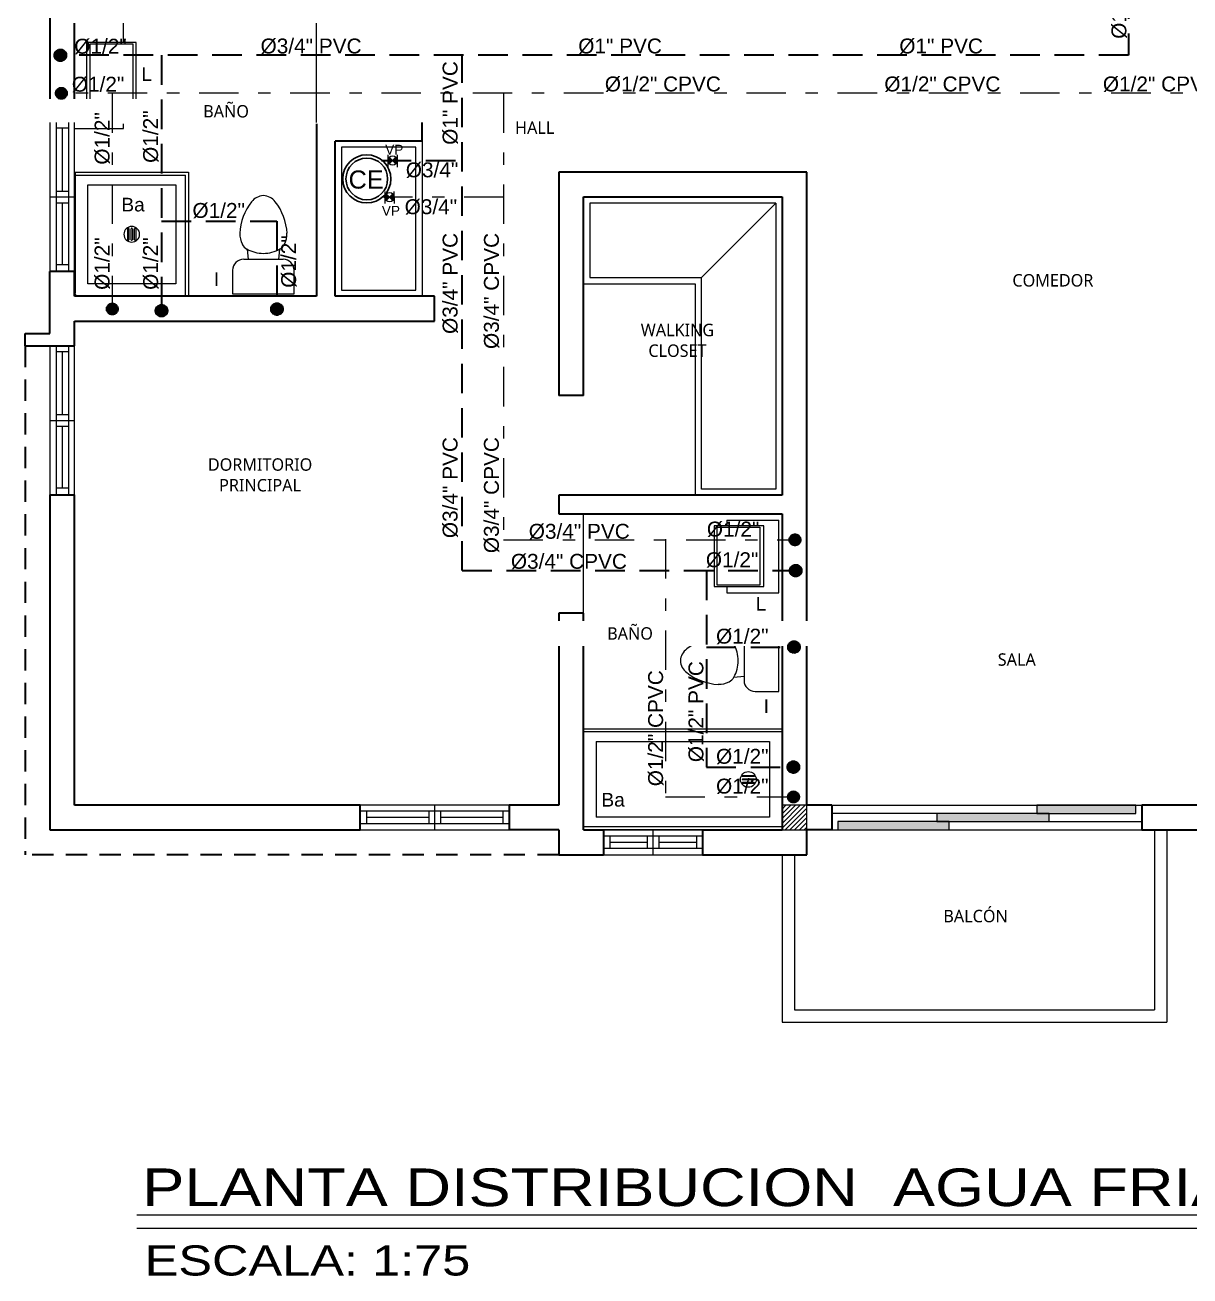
# Model space of a CAD drawing. Header units: feet. Extents: x 1019 to 2236, y -546 to 122.
# Drawn here: x 1085.85 to 1095.23, y -173.28 to -163.2 of the extents above; entities that cross this region are included whole.
import ezdxf

# ---------------------------------------------------------------- set-up
doc = ezdxf.new("R2010")
doc.units = ezdxf.units.FT
doc.header["$LTSCALE"] = 0.05
doc.header["$MEASUREMENT"] = 0
for name, pattern in [('CONTINUA', [0]), ('DASHDOT', [25.4, 12.7, -6.35, 0, -6.35]), ('HIDDEN', [9.525, 6.35, -3.175])]:
    doc.linetypes.add(name, pattern=pattern)
for name, color, linetype, lineweight in [('A-WALL', 7, 'Continuous', 25), ('AGUA POTABLE', 5, 'HIDDEN', 35), ('AGUAFRIA', 5, 'HIDDEN', 30), ('closet', 8, 'Continuous', 5), ('I-FURN', 8, 'Continuous', 0), ('P-SANR-FIXT', 8, 'Continuous', 9)]:
    doc.layers.add(name, color=color, linetype=linetype, lineweight=lineweight)
for name, color, linetype in [('AGUA_CALIENTE', 1, 'DASHDOT'), ('columna', 9, 'Continuous'), ('MB3', 8, 'Continuous'), ('PERT-VENT', 8, 'Continuous'), ('PISO', 8, 'Continuous'), ('textos', 7, 'Continuous'), ('TEXXT', 2, 'Continuous'), ('TXT', 2, 'Continuous')]:
    doc.layers.add(name, color=color, linetype=linetype)
doc.styles.add('ads', font='trebuc.ttf', dxfattribs={"height": 0.14})
doc.styles.add('DAMIAN', font='arial.ttf', dxfattribs={"height": 0.12})

# ---------------------------------------------------------------- blocks, each defined once
blk = doc.blocks.new('bath_sink_6127 - bath_sink_6127-542651-Nivel 1')
at = {"layer": 'I-FURN'}
for p, q in [((0.293, 0.244), (0.293, 0.4)), ((0.395, 0.244), (-0.005, 0.244)), ((-0.005, 0.244), (-0.005, -0.245)), ((0.025, -0.234), (0.025, 0.233)), ((0.025, 0.233), (0.369, 0.233)), ((0.369, 0.233), (0.369, -0.234)), ((0.395, -0.245), (0.395, 0.244)), ((-0.005, -0.245), (0.395, -0.245)), ((0.369, -0.234), (0.025, -0.234)), ((0.293, -0.448), (0.293, -0.245)), ((-0.1, -0.448), (0.293, -0.448))]:
    blk.add_line(p, q, dxfattribs=at)
blk = doc.blocks.new('Toilet_-_Tank_-_3D_4840 - 17_ High_ Seat Not Visible-536545-Nivel 1')
at = {"layer": 'P-SANR-FIXT'}
for p, q in [((0.248, 0.489), (-0.248, 0.489)), ((-0.248, 0.489), (-0.248, 0.298)), ((0.248, 0.298), (0.248, 0.489)), ((-0.159, 0.21), (-0.123, 0.21)), ((-0.123, 0.21), (-0.132, 0.127)), ((-0.123, 0.21), (0.123, 0.21)), ((0.132, 0.127), (0.123, 0.21)), ((0.123, 0.21), (0.159, 0.21))]:
    blk.add_line(p, q, dxfattribs=at)
for centre, radius, start, end in [((-0.159, 0.298), 0.0889, 180, 270), ((0.159, 0.298), 0.0889, 270, 360), ((-0.083, 0.041), 0.0995, 119.8981, 151.0596), ((0, -0.104), 0.266, 90.1019, 119.8981), ((0, -0.104), 0.266, 60.1019, 89.8981), ((0.083, 0.041), 0.0995, 28.9404, 60.1019), ((-0.023, 0.008), 0.167, 151.0596, 182.709), ((0.023, 0.008), 0.167, 357.291, 28.9404), ((0.25, 0.021), 0.441, 182.709, 218.5058), ((-0.25, 0.021), 0.441, 321.4942, 357.291), ((0.011, -0.169), 0.136, 218.5058, 265.219), ((-0.011, -0.169), 0.136, 274.781, 321.4942)]:
    blk.add_arc(centre, radius, start, end, dxfattribs=at)
blk = doc.blocks.new('Shower_Stall_9385 - 1-684532-Nivel 1')
at = {"layer": 'P-SANR-FIXT'}
for p, q in [((-0.576, 0.533), (0.424, 0.533)), ((-0.576, -0.381), (-0.576, 0.533)), ((0.424, 0.508), (-0.551, 0.508)), ((-0.551, -0.381), (-0.551, 0.508)), ((-0.475, -0.279), (-0.475, 0.432)), ((-0.475, 0.432), (0.322, 0.432)), ((0.322, 0.432), (0.322, -0.279)), ((-0.121, 0.108), (-0.032, 0.108)), ((-0.032, 0.099), (-0.121, 0.099)), ((-0.121, 0.081), (-0.032, 0.081)), ((-0.032, 0.072), (-0.121, 0.072)), ((-0.121, 0.053), (-0.032, 0.053)), ((-0.032, 0.044), (-0.121, 0.044)), ((0.322, -0.279), (-0.475, -0.279)), ((-0.576, -0.381), (-0.551, -0.381)), ((-0.551, -0.381), (0.398, -0.381))]:
    blk.add_line(p, q, dxfattribs=at)
for centre, radius, start, end in [((-0.076, 0.076), 0.0635, 360, 180), ((-0.076, 0.076), 0.0635, 0, 180), ((-0.121, 0.103), 0.00444, 90, 270), ((-0.032, 0.103), 0.00444, 270, 90), ((-0.076, 0.076), 0.0635, 180, 360), ((-0.076, 0.076), 0.0635, 180, 360), ((-0.121, 0.076), 0.00444, 90, 270), ((-0.121, 0.049), 0.00444, 90, 270), ((-0.032, 0.076), 0.00444, 270, 90), ((-0.032, 0.049), 0.00444, 270, 90), ((0.398, -0.356), 0.0254, 270, 360)]:
    blk.add_arc(centre, radius, start, end, dxfattribs=at)
blk = doc.blocks.new('bath_sink_6127 - bath_sink_6127-V2-Nivel 1')
at = {"layer": 'I-FURN'}
for p, q in [((0.293, 0.297), (-0.127, 0.297)), ((-0.127, 0.297), (-0.127, -0.29)), ((0.395, 0.244), (-0.005, 0.244)), ((-0.005, 0.244), (-0.005, -0.245)), ((0.025, -0.234), (0.025, 0.233)), ((0.025, 0.233), (0.369, 0.233)), ((0.293, 0.244), (0.293, 0.297)), ((0.369, 0.233), (0.369, -0.234)), ((0.395, -0.245), (0.395, 0.244)), ((0.293, -0.29), (-0.127, -0.29)), ((-0.005, -0.245), (0.395, -0.245)), ((0.369, -0.234), (0.025, -0.234)), ((0.293, -0.29), (0.293, -0.245))]:
    blk.add_line(p, q, dxfattribs=at)
blk = doc.blocks.new('A$C45091238')
for points in [[(0.846, 0.067), (1.753, 0.067), (1.753, 0.133), (0.846, 0.133)], [(1.653, 0.133), (2.45, 0.133), (2.45, 0.2), (1.653, 0.2)], [(0.05, 0), (0.946, 0), (0.946, 0.067), (0.05, 0.067)]]:
    blk.add_hatch(color=256).paths.add_polyline_path(points)
at = {"layer": 'PERT-VENT', "extrusion": (-6.28888e-16, -1.94037e-15, -1)}
for points in [[(-0.846, 0.067), (-1.753, 0.067), (-1.753, 0.133), (-0.846, 0.133)], [(-1.653, 0.133), (-2.45, 0.133), (-2.45, 0.2), (-1.653, 0.2)], [(-0.05, 0), (-0.946, 0), (-0.946, 0.067), (-0.05, 0.067)]]:
    blk.add_lwpolyline(points, close=True, dxfattribs=at)
at = {"layer": 'PISO'}
for p, q in [((0, 0.2), (2.5, 0.2)), ((0, 0), (2.5, 0))]:
    blk.add_line(p, q, dxfattribs=at)
at = {"layer": 'PISO', "extrusion": (-6.28888e-16, -1.94037e-15, -1)}
for p, q in [((0.896, 0.133), (0, 0.133)), ((1.753, 0.067), (2.5, 0.067))]:
    blk.add_line(p, q, dxfattribs=at)
blk = doc.blocks.new('A$C24CF40E6')
at = {"layer": 'P-SANR-FIXT', "extrusion": (-2.36783e-12, 8.94772e-16, -1)}
for p, q in [((0, 0.814), (1.6, 0.814)), ((1.6, 0.814), (1.6, 0.789)), ((1.6, 0.789), (0, 0.789)), ((0.102, 0.713), (1.498, 0.713)), ((1.498, 0.713), (1.498, 0.102)), ((1.6, 0.025), (1.6, 0.789)), ((1.283, 0.439), (1.373, 0.439)), ((1.373, 0.43), (1.283, 0.43)), ((1.283, 0.412), (1.373, 0.412)), ((1.373, 0.403), (1.283, 0.403)), ((1.283, 0.384), (1.373, 0.384)), ((1.373, 0.375), (1.283, 0.375)), ((1.498, 0.102), (0.102, 0.102))]:
    blk.add_line(p, q, dxfattribs=at)
at = {"layer": 'P-SANR-FIXT', "extrusion": (2.36783e-12, 8.94772e-16, -1)}
for p, q in [((0, 0.814), (0, 0.789)), ((0, 0.025), (0, 0.789)), ((0.102, 0.713), (0.102, 0.102))]:
    blk.add_line(p, q, dxfattribs=at)
at = {"layer": 'P-SANR-FIXT', "extrusion": (-2.36783e-12, -8.94772e-16, -1)}
for p, q in [((1.6, 0.025), (0, 0.025)), ((0, 0), (1.6, 0)), ((1.6, 0), (1.6, 0.025))]:
    blk.add_line(p, q, dxfattribs=at)
at = {"layer": 'P-SANR-FIXT', "extrusion": (2.36783e-12, -8.94772e-16, -1)}
blk.add_line((0, 0), (0, 0.025), dxfattribs=at)
at = {"layer": 'P-SANR-FIXT', "extrusion": (-2.36783e-12, 8.94772e-16, -1)}
for centre, radius, start, end in [((-1.328, 0.407), 0.0635, 0, 180), ((-1.328, 0.407), 0.0635, 0, 180), ((-1.328, 0.407), 0.0635, 180, 0), ((-1.328, 0.407), 0.0635, 180, 0), ((-1.283, 0.434), 0.00444, 270, 90), ((-1.283, 0.407), 0.00444, 270, 90), ((-1.373, 0.434), 0.00444, 90, 270), ((-1.373, 0.407), 0.00444, 90, 270), ((-1.283, 0.38), 0.00444, 270, 90), ((-1.373, 0.38), 0.00444, 90, 270)]:
    blk.add_arc(centre, radius, start, end, dxfattribs=at)
blk = doc.blocks.new('A$C18ED6237')
at = {"layer": 'PERT-VENT', "extrusion": (-2.36783e-12, 8.94772e-16, -1)}
for p, q in [((1.2, 0.2), (0, 0.2)), ((1.2, 0.15), (0, 0.15)), ((0.054, 0.05), (0.054, 0.15)), ((0.553, 0.15), (0.553, 0.05)), ((0.6, 0.2), (0.6, 0)), ((0.647, 0.15), (0.647, 0.05)), ((1.2, 0.05), (0, 0.05)), ((0.553, 0.1), (0.054, 0.1)), ((1.153, 0.1), (0.647, 0.1)), ((0, 0), (1.2, 0))]:
    blk.add_line(p, q, dxfattribs=at)
at = {"layer": 'PERT-VENT'}
blk.add_line((1.153, 0.05), (1.153, 0.15), dxfattribs=at)
blk = doc.blocks.new('A$C012446DC')
at = {"layer": 'PISO'}
h = blk.add_hatch(dxfattribs=at)
h.set_pattern_fill('ANSI31', color=256, scale=0.008571, angle=180)
h.set_pattern_definition([(225, (206536.064322, 1154820.960068), (0.0192434059784, -0.0192434059784), [])])
h.paths.add_polyline_path([(0, 0), (0.2, 0), (0.2, 0.2), (0, 0.2)])
at = {"layer": 'columna'}
blk.add_lwpolyline([(0.2, 0.2), (0, 0.2), (0, 0), (0.2, 0)], close=True, dxfattribs=at)
blk = doc.blocks.new('A$C791B5281')
blk.add_blockref('A$C012446DC', (0, 0, 1.239))

msp = doc.modelspace()

# ---------------------------------------------------------------- hatches: boundary and pattern name
at = {"layer": 'AGUA POTABLE', "ltscale": 3}
h = msp.add_hatch(color=256, dxfattribs=at)
h.dxf.hatch_style = 1
edge = h.paths.add_edge_path()
edge.add_arc((1086.131, -163.441), 0.0477, 0, 360)
h = msp.add_hatch(color=256, dxfattribs=at)
h.dxf.hatch_style = 1
edge = h.paths.add_edge_path()
edge.add_arc((1086.946, -165.499), 0.0477, 0, 360)
h = msp.add_hatch(color=256, dxfattribs=at)
h.dxf.hatch_style = 1
edge = h.paths.add_edge_path()
edge.add_arc((1087.876, -165.486), 0.0477, 0, 360)
h = msp.add_hatch(color=256, dxfattribs=at)
h.dxf.hatch_style = 1
edge = h.paths.add_edge_path()
edge.add_arc((1092.056, -167.593), 0.0477, 0, 360)
h = msp.add_hatch(color=256, dxfattribs=at)
h.dxf.hatch_style = 1
edge = h.paths.add_edge_path()
edge.add_arc((1092.037, -169.176), 0.0477, 0, 360)
at = {"layer": 'AGUA_CALIENTE', "ltscale": 0.5}
h = msp.add_hatch(color=256, dxfattribs=at)
h.dxf.hatch_style = 1
edge = h.paths.add_edge_path()
edge.add_arc((1086.549, -165.485), 0.0477, 0, 360)
h = msp.add_hatch(color=256, dxfattribs=at)
h.dxf.hatch_style = 1
edge = h.paths.add_edge_path()
edge.add_arc((1092.05, -167.345), 0.0477, 0, 360)
h = msp.add_hatch(color=256, dxfattribs=at)
h.dxf.hatch_style = 1
edge = h.paths.add_edge_path()
edge.add_arc((1092.038, -169.416), 0.0477, 0, 360)
at = {"layer": 'TEXXT'}
h = msp.add_hatch(color=256, dxfattribs=at)
h.dxf.hatch_style = 1
h.paths.add_polyline_path([(1088.808, -164.289), (1088.781, -164.262, 0.198912), (1088.77, -164.289, 0.198912), (1088.781, -164.316)])
h = msp.add_hatch(color=256, dxfattribs=at)
h.dxf.hatch_style = 1
h.paths.add_polyline_path([(1088.834, -164.262), (1088.808, -164.289), (1088.834, -164.316, 0.198912), (1088.845, -164.289, 0.198912)])
h = msp.add_hatch(color=256, dxfattribs=at)
h.dxf.hatch_style = 1
h.paths.add_polyline_path([(1088.783, -164.584), (1088.756, -164.557, 0.198912), (1088.745, -164.584, 0.198912), (1088.756, -164.611)])
h = msp.add_hatch(color=256, dxfattribs=at)
h.dxf.hatch_style = 1
h.paths.add_polyline_path([(1088.809, -164.557), (1088.783, -164.584), (1088.809, -164.611, 0.198912), (1088.82, -164.584, 0.198912)])

# ---------------------------------------------------------------- linework, layer by layer
at = {"layer": 'A-WALL', "lineweight": 35, "extrusion": (-2.36783e-12, 8.94772e-16, -1)}
for p, q in [((1086.046, -162.382), (1086.046, -163.982)), ((1086.246, -163.982), (1086.246, -163.182)), ((1086.046, -163.982), (1086.246, -163.982)), ((1086.046, -163.982), (1086.246, -163.982)), ((1089.046, -163.982), (1088.196, -163.982)), ((1088.196, -163.982), (1088.196, -165.382)), ((1089.046, -164.132), (1088.346, -164.132)), ((1088.346, -165.382), (1088.346, -164.132)), ((1092.146, -164.382), (1090.146, -164.382)), ((1090.146, -164.382), (1090.146, -166.183)), ((1092.146, -169.482), (1092.146, -164.382)), ((1090.346, -164.582), (1091.946, -164.582)), ((1090.346, -166.183), (1090.346, -164.582)), ((1091.946, -164.582), (1091.946, -166.986)), ((1088.346, -165.382), (1088.346, -165.082)), ((1086.246, -165.182), (1086.046, -165.182)), ((1086.046, -165.682), (1086.046, -165.182)), ((1086.245, -165.382), (1086.245, -165.185)), ((1088.196, -165.382), (1086.245, -165.382)), ((1089.146, -165.382), (1088.346, -165.382)), ((1089.146, -165.582), (1089.146, -165.382)), ((1086.246, -165.582), (1089.146, -165.582)), ((1085.846, -165.782), (1085.846, -165.682)), ((1090.346, -166.183), (1090.146, -166.183)), ((1086.046, -166.982), (1086.046, -169.682)), ((1086.246, -169.482), (1086.246, -166.982)), ((1090.146, -166.986), (1090.146, -167.136)), ((1091.946, -166.986), (1090.146, -166.986)), ((1090.146, -167.136), (1091.946, -167.136)), ((1091.946, -167.136), (1091.946, -169.682)), ((1090.346, -167.936), (1090.146, -167.936)), ((1090.146, -167.936), (1090.146, -169.482)), ((1090.346, -169.682), (1090.346, -167.936)), ((1088.546, -169.482), (1086.246, -169.482)), ((1088.546, -169.682), (1088.546, -169.482)), ((1090.146, -169.482), (1089.746, -169.482)), ((1089.746, -169.482), (1089.746, -169.682)), ((1089.746, -169.482), (1089.746, -169.682)), ((1092.346, -169.482), (1092.146, -169.482)), ((1094.846, -169.482), (1094.846, -169.682)), ((1094.846, -169.482), (1094.846, -169.682)), ((1095.646, -169.482), (1094.846, -169.482)), ((1086.046, -169.682), (1088.546, -169.682)), ((1090.146, -169.682), (1089.746, -169.682)), ((1090.146, -169.682), (1090.146, -169.882)), ((1090.346, -169.682), (1090.506, -169.682)), ((1091.306, -169.682), (1091.946, -169.682)), ((1092.146, -169.882), (1092.146, -169.682)), ((1092.346, -169.682), (1092.146, -169.682)), ((1094.846, -169.682), (1095.446, -169.682)), ((1090.146, -169.882), (1090.506, -169.882)), ((1091.306, -169.882), (1092.146, -169.882))]:
    msp.add_line(p, q, dxfattribs=at)
at = {"layer": 'A-WALL', "lineweight": 35}
for p, q in [((1086.246, -165.782), (1086.246, -165.582)), ((1085.846, -165.682), (1086.046, -165.682)), ((1085.846, -165.782), (1086.246, -165.782)), ((1086.046, -165.782), (1086.246, -165.782)), ((1092.346, -169.482), (1092.346, -169.682)), ((1090.506, -169.682), (1090.506, -169.882)), ((1091.306, -169.682), (1091.306, -169.882))]:
    msp.add_line(p, q, dxfattribs=at)
at = {"layer": 'AGUA POTABLE', "ltscale": 0.75}
for p, q in [((1094.737, -160.051), (1094.737, -163.441)), ((1094.737, -163.441), (1086.131, -163.441)), ((1088.719, -164.289), (1089.369, -164.289)), ((1086.946, -164.778), (1087.876, -164.778)), ((1087.876, -164.778), (1087.876, -165.486)), ((1089.369, -167.593), (1092.056, -167.593)), ((1091.336, -169.176), (1092.037, -169.176))]:
    msp.add_line(p, q, dxfattribs=at)
at = {"layer": 'AGUA POTABLE', "ltscale": 3}
for centre in [(1086.131, -163.441), (1086.946, -165.499), (1087.876, -165.486), (1092.056, -167.593), (1092.037, -169.176)]:
    msp.add_circle(centre, 0.0477, dxfattribs=at)
at = {"layer": 'AGUA_CALIENTE', "ltscale": 0.5}
for p, q in [((1089.702, -164.584), (1088.726, -164.584)), ((1089.702, -167.345), (1092.05, -167.345)), ((1091.007, -169.416), (1092.038, -169.416))]:
    msp.add_line(p, q, dxfattribs=at)
for centre in [(1086.549, -165.485), (1092.05, -167.345), (1092.038, -169.416)]:
    msp.add_circle(centre, 0.0477, dxfattribs=at)
at = {"layer": 'AGUAFRIA', "color": 3, "linetype": 'CONTINUA'}
for radius in [0.194, 0.168]:
    msp.add_circle((1088.6, -164.437), radius, dxfattribs=at)
at = {"layer": 'closet', "extrusion": (-2.36783e-12, 8.94772e-16, -1)}
for p, q in [((1090.346, -165.282), (1091.246, -165.282)), ((1091.246, -165.282), (1091.246, -166.986))]:
    msp.add_line(p, q, dxfattribs=at)
at = {"layer": 'closet'}
msp.add_line((1090.346, -167.936), (1090.346, -167.136), dxfattribs=at)
at = {"layer": 'MB3', "linetype": 'HIDDEN', "lineweight": 35, "ltscale": 0.54}
for p in [(1085.846, -165.782), (1090.146, -169.882)]:
    msp.add_line(p, (1085.846, -169.882), dxfattribs=at)
at = {"layer": 'P-SANR-FIXT'}
for p, q in [((1094.946, -169.682), (1094.946, -171.132)), ((1095.046, -169.682), (1095.046, -171.232)), ((1091.946, -169.882), (1091.946, -171.232)), ((1092.046, -169.882), (1092.046, -171.132)), ((1092.046, -171.132), (1094.946, -171.132)), ((1091.946, -171.232), (1095.046, -171.232))]:
    msp.add_line(p, q, dxfattribs=at)
at = {"layer": 'PERT-VENT', "extrusion": (-2.36783e-12, 8.94772e-16, -1)}
for p, q in [((1091.306, -169.682), (1090.506, -169.682)), ((1090.906, -169.682), (1090.906, -169.882)), ((1091.306, -169.732), (1090.506, -169.732)), ((1090.56, -169.832), (1090.56, -169.732)), ((1090.86, -169.782), (1090.56, -169.782)), ((1090.86, -169.732), (1090.86, -169.832)), ((1090.953, -169.732), (1090.953, -169.832)), ((1091.26, -169.782), (1090.953, -169.782)), ((1091.306, -169.832), (1090.506, -169.832)), ((1090.506, -169.882), (1091.306, -169.882))]:
    msp.add_line(p, q, dxfattribs=at)
at = {"layer": 'PERT-VENT'}
msp.add_line((1091.26, -169.832), (1091.26, -169.732), dxfattribs=at)
at = {"layer": 'PISO'}
for points in [[(1088.396, -165.332), (1088.996, -165.332), (1088.996, -164.182), (1088.396, -164.182)], [(1090.396, -165.232), (1091.296, -165.232), (1091.896, -164.632), (1090.396, -164.632)], [(1091.296, -165.232), (1091.896, -164.632), (1091.896, -166.936), (1091.296, -166.936)]]:
    msp.add_lwpolyline(points, close=True, dxfattribs=at)
at = {"layer": 'TEXXT'}
for p, q in [((1088.769, -164.244), (1088.77, -164.341)), ((1088.781, -164.262), (1088.834, -164.316)), ((1088.781, -164.316), (1088.834, -164.262)), ((1088.844, -164.244), (1088.845, -164.341)), ((1088.744, -164.539), (1088.745, -164.636)), ((1088.756, -164.557), (1088.809, -164.611)), ((1088.756, -164.611), (1088.809, -164.557)), ((1088.819, -164.539), (1088.82, -164.636))]:
    msp.add_line(p, q, dxfattribs=at)
at = {"layer": 'TEXXT', "color": 4}
msp.add_line((1086.746, -172.782), (1105.473, -172.782), dxfattribs=at)
at = {"layer": 'TEXXT', "color": 3}
msp.add_line((1086.746, -172.891), (1105.597, -172.891), dxfattribs=at)
at = {"layer": 'TEXXT'}
for centre in [(1088.808, -164.289), (1088.783, -164.584)]:
    msp.add_circle(centre, 0.0379, dxfattribs=at)

# ---------------------------------------------------------------- block references
for name, p in [('A$C24CF40E6', (1090.346, -169.682)), ('A$C18ED6237', (1088.546, -169.682))]:
    msp.add_blockref(name, p)
at = {"layer": 'I-FURN', "extrusion": (-2.36783e-12, 8.94772e-16, -1), "xscale": -1}
msp.add_blockref('bath_sink_6127 - bath_sink_6127-542651-Nivel 1', (-1086.346, -163.582, 0), dxfattribs=at)
at = {"layer": 'I-FURN', "extrusion": (-2.36783e-12, 8.94772e-16, -1), "xscale": -1, "rotation": 180}
msp.add_blockref('bath_sink_6127 - bath_sink_6127-V2-Nivel 1', (-1091.793, -167.476, 0), dxfattribs=at)
at = {"layer": 'P-SANR-FIXT', "extrusion": (-2.36783e-12, 8.94772e-16, -1), "xscale": -1}
for name, p, rotation in [('Shower_Stall_9385 - 1-684532-Nivel 1', (-1086.63, -164.959, 0), 90), ('Toilet_-_Tank_-_3D_4840 - 17_ High_ Seat Not Visible-536545-Nivel 1', (-1087.767, -164.875, 0), 180), ('Toilet_-_Tank_-_3D_4840 - 17_ High_ Seat Not Visible-536545-Nivel 1', (-1091.431, -168.319, 0), 90)]:
    msp.add_blockref(name, p, dxfattribs=dict(at, rotation=rotation))
at = {"layer": 'PISO'}
msp.add_blockref('A$C45091238', (1092.346, -169.682), dxfattribs=at)

# ---------------------------------------------------------------- texts
at = {"layer": 'textos', "color": 7, "style": 'DAMIAN', "width": 1.2}
for s, height, p in [('PLANTA DISTRIBUCION  AGUA FRIA Y CALIENTE DE 2DO NIVEL, BLOQUE B', 0.30347, (1086.791, -172.713)), (' ESCALA: 1:75', 0.24277, (1086.697, -173.272))]:
    msp.add_text(s, height=height, dxfattribs=at).set_placement(p)
at = {"layer": 'TEXXT', "char_height": 0.12, "width": 2.904, "rotation": 90, "style": 'DAMIAN'}
for s, insert, attachment_point in [('\\A1;{\\fArial|b0|i0|c238|p34;%%C}1{\\fArial|b0|i0|c238|p34;"} PVC', (1094.6, -162.634), 3), ('\\A1;{\\fArial|b0|i0|c238|p34;%%C}3/4{\\fArial|b0|i0|c238|p34;"} PVC', (1089.211, -164.872), 3), ('\\A1;{\\fArial|b0|i0|c238|p34;%%C}3/4{\\fArial|b0|i0|c238|p34;"} CPVC', (1089.544, -164.872), 3), ('\\A1;{\\fArial|b0|i0|c238|p34;%%C}1/2{\\fArial|b0|i0|c238|p34;"}  ', (1086.407, -165.331), 1), ('\\A1;{\\fArial|b0|i0|c238|p34;%%C}1/2{\\fArial|b0|i0|c238|p34;"}  ', (1086.798, -165.331), 1), ('\\A1;{\\fArial|b0|i0|c238|p34;%%C}1/2{\\fArial|b0|i0|c238|p34;"}  ', (1087.91, -165.314), 1), ('\\A1;{\\fArial|b0|i0|c238|p34;%%C}3/4{\\fArial|b0|i0|c238|p34;"} CPVC', (1089.544, -166.517), 3), ('\\A1;{\\fArial|b0|i0|c238|p34;%%C}1/2{\\fArial|b0|i0|c238|p34;"} CPVC', (1090.867, -168.395), 3), ('\\A1;{\\fArial|b0|i0|c238|p34;%%C}1/2{\\fArial|b0|i0|c238|p34;"} PVC', (1091.192, -168.322), 3)]:
    msp.add_mtext(s, dxfattribs=dict(at, insert=insert, attachment_point=attachment_point))
at = {"layer": 'TEXXT', "style": 'DAMIAN'}
for s, insert, char_height, width, attachment_point in [('\\A1;{\\fArial|b0|i0|c238|p34;%%C}1/2{\\fArial|b0|i0|c238|p34;"}  ', (1086.243, -163.308), 0.12, 2.904, 1), ('\\A1;{\\fArial|b0|i0|c238|p34;%%C}3/4{\\fArial|b0|i0|c238|p34;"} PVC', (1088.558, -163.306), 0.12, 2.904, 3), ('\\A1;{\\fArial|b0|i0|c238|p34;%%C}1{\\fArial|b0|i0|c238|p34;"} PVC', (1090.978, -163.306), 0.12, 2.904, 3), ('\\A1;{\\fArial|b0|i0|c238|p34;%%C}1{\\fArial|b0|i0|c238|p34;"} PVC', (1093.565, -163.306), 0.12, 2.904, 3), (' L', (1086.741, -163.537), 0.11, 2.904, 1), ('\\A1;{\\fArial|b0|i0|c238|p34;%%C}1/2{\\fArial|b0|i0|c238|p34;"}  ', (1086.223, -163.614), 0.12, 2.904, 1), ('\\A1;{\\fArial|b0|i0|c238|p34;%%C}1/2{\\fArial|b0|i0|c238|p34;"} CPVC', (1091.453, -163.612), 0.12, 2.904, 3), ('\\A1;{\\fArial|b0|i0|c238|p34;%%C}1/2{\\fArial|b0|i0|c238|p34;"} CPVC', (1093.705, -163.612), 0.12, 2.904, 3), ('\\A1;{\\fArial|b0|i0|c238|p34;%%C}1/2{\\fArial|b0|i0|c238|p34;"} CPVC', (1095.466, -163.612), 0.12, 2.904, 3), ('CE', (1088.453, -164.369), 0.146, 2.26512, 1), ('\\A1;{\\fArial|b0|i0|c238|p34;%%C}3/4{\\fArial|b0|i0|c238|p34;"}  ', (1089.337, -164.304), 0.12, 2.904, 3), (' Ba', (1086.58, -164.589), 0.11, 2.904, 1), ('\\A1;{\\fArial|b0|i0|c238|p34;%%C}1/2{\\fArial|b0|i0|c238|p34;"}  ', (1087.195, -164.631), 0.12, 2.904, 1), ('VP', (1088.721, -164.654), 0.0786, 1.21968, 1), ('\\A1;{\\fArial|b0|i0|c238|p34;%%C}3/4{\\fArial|b0|i0|c238|p34;"}  ', (1089.328, -164.601), 0.12, 2.904, 3), (' I', (1087.325, -165.19), 0.11, 2.904, 1), ('\\A1;{\\fArial|b0|i0|c238|p34;%%C}1/2{\\fArial|b0|i0|c238|p34;"}  ', (1091.34, -167.198), 0.12, 2.904, 1), ('\\A1;{\\fArial|b0|i0|c238|p34;%%C}3/4{\\fArial|b0|i0|c238|p34;"} PVC', (1090.719, -167.216), 0.12, 2.904, 3), ('\\A1;{\\fArial|b0|i0|c238|p34;%%C}3/4{\\fArial|b0|i0|c238|p34;"} CPVC', (1090.696, -167.458), 0.12, 2.904, 3), ('\\A1;{\\fArial|b0|i0|c238|p34;%%C}1/2{\\fArial|b0|i0|c238|p34;"}  ', (1091.332, -167.445), 0.12, 2.904, 1), (' L', (1091.691, -167.805), 0.11, 2.904, 1), (' I', (1091.755, -168.631), 0.11, 2.904, 1), ('\\A1;{\\fArial|b0|i0|c238|p34;%%C}1/2{\\fArial|b0|i0|c238|p34;"}  ', (1091.414, -169.029), 0.12, 2.904, 1), ('\\A1;{\\fArial|b0|i0|c238|p34;%%C}1/2{\\fArial|b0|i0|c238|p34;"}  ', (1091.414, -169.269), 0.12, 2.904, 1), (' Ba', (1090.448, -169.384), 0.11, 2.904, 1)]:
    msp.add_mtext(s, dxfattribs=dict(at, insert=insert, char_height=char_height, width=width, attachment_point=attachment_point))
at = {"layer": 'TXT', "insert": (1094.128, -165.204), "char_height": 0.1, "width": 2.838, "attachment_point": 2, "style": 'ads', "bg_fill": 2}
msp.add_mtext('COMEDOR', dxfattribs=at)
at = {"layer": 'TXT', "char_height": 0.1, "width": 2.838, "attachment_point": 2, "style": 'ads'}
for s, insert in [('WALKING\\PCLOSET', (1091.103, -165.604)), ('SALA', (1093.837, -168.259)), ('BALCÓN', (1093.505, -170.326))]:
    msp.add_mtext(s, dxfattribs=dict(at, insert=insert))

# ---------------------------------------------------------------- next in the draw order: texts
at = {"layer": 'TXT', "char_height": 0.1, "width": 2.838, "attachment_point": 2, "style": 'ads', "bg_fill": 2}
for s, insert in [('BAÑO', (1087.466, -163.842)), ('DORMITORIO \\PPRINCIPAL', (1087.74, -166.688)), ('BAÑO', (1090.721, -168.049))]:
    msp.add_mtext(s, dxfattribs=dict(at, insert=insert))

# ---------------------------------------------------------------- next in the draw order: hatches: boundary and pattern name
at = {"layer": 'AGUA POTABLE', "ltscale": 3}
h = msp.add_hatch(color=256, dxfattribs=at)
h.dxf.hatch_style = 1
edge = h.paths.add_edge_path()
edge.add_arc((1092.042, -168.209), 0.0477, 0, 360)
at = {"layer": 'AGUA_CALIENTE', "ltscale": 0.5}
h = msp.add_hatch(color=256, dxfattribs=at)
h.dxf.hatch_style = 1
edge = h.paths.add_edge_path()
edge.add_arc((1086.139, -163.747), 0.0477, 0, 360)

# ---------------------------------------------------------------- next in the draw order: linework, layer by layer
at = {"layer": 'A-WALL', "lineweight": 35}
msp.add_line((1086.046, -166.982), (1086.246, -166.982), dxfattribs=at)
at = {"layer": 'AGUA POTABLE', "ltscale": 0.75}
for p, q in [((1086.946, -163.441), (1086.946, -165.533)), ((1091.336, -167.593), (1091.336, -169.176)), ((1091.336, -168.209), (1092.042, -168.209))]:
    msp.add_line(p, q, dxfattribs=at)
at = {"layer": 'AGUA POTABLE', "ltscale": 3}
msp.add_circle((1092.042, -168.209), 0.0477, dxfattribs=at)
at = {"layer": 'AGUA_CALIENTE', "ltscale": 0.5}
for p, q in [((1095.651, -163.747), (1086.139, -163.747)), ((1086.549, -163.747), (1086.549, -165.485)), ((1091.007, -167.34), (1091.007, -169.416))]:
    msp.add_line(p, q, dxfattribs=at)
msp.add_circle((1086.139, -163.747), 0.0477, dxfattribs=at)
at = {"layer": 'closet'}
msp.add_line((1088.196, -163.982), (1088.196, -163.182), dxfattribs=at)

# ---------------------------------------------------------------- next in the draw order: block references
msp.add_blockref('A$C791B5281', (1091.946, -169.682, -1.239))
at = {"rotation": 90}
for p in [(1086.246, -165.182), (1086.246, -166.982)]:
    msp.add_blockref('A$C18ED6237', p, dxfattribs=at)

# ---------------------------------------------------------------- next in the draw order: texts
at = {"layer": 'TEXXT', "char_height": 0.12, "width": 2.904, "rotation": 90, "style": 'DAMIAN'}
for s, insert, attachment_point in [('\\A1;{\\fArial|b0|i0|c238|p34;%%C}1/2{\\fArial|b0|i0|c238|p34;"}  ', (1086.407, -164.322), 1), ('\\A1;{\\fArial|b0|i0|c238|p34;%%C}1/2{\\fArial|b0|i0|c238|p34;"}  ', (1086.798, -164.308), 1), ('\\A1;{\\fArial|b0|i0|c238|p34;%%C}3/4{\\fArial|b0|i0|c238|p34;"} PVC', (1089.211, -166.517), 3)]:
    msp.add_mtext(s, dxfattribs=dict(at, insert=insert, attachment_point=attachment_point))
at = {"layer": 'TEXXT', "insert": (1091.414, -168.061), "char_height": 0.12, "width": 2.904, "attachment_point": 1, "style": 'DAMIAN'}
msp.add_mtext('\\A1;{\\fArial|b0|i0|c238|p34;%%C}1/2{\\fArial|b0|i0|c238|p34;"}  ', dxfattribs=at)
at = {"layer": 'TXT', "insert": (1089.953, -163.974), "char_height": 0.1, "width": 2.838, "attachment_point": 2, "style": 'ads', "bg_fill": 2}
msp.add_mtext('HALL', dxfattribs=at)

# ---------------------------------------------------------------- next in the draw order: linework, layer by layer
at = {"layer": 'A-WALL', "lineweight": 35}
msp.add_line((1089.046, -164.132), (1089.046, -163.982), dxfattribs=at)
at = {"layer": 'AGUA POTABLE', "ltscale": 0.75}
msp.add_line((1089.369, -167.593), (1089.369, -163.441), dxfattribs=at)
at = {"layer": 'AGUA_CALIENTE', "ltscale": 0.5}
msp.add_line((1089.702, -163.747), (1089.702, -167.345), dxfattribs=at)
at = {"layer": 'closet'}
msp.add_line((1089.046, -164.132), (1089.046, -165.382), dxfattribs=at)

# ---------------------------------------------------------------- next in the draw order: texts
at = {"layer": 'TEXXT', "insert": (1089.211, -163.488), "char_height": 0.12, "width": 2.904, "attachment_point": 3, "rotation": 90, "style": 'DAMIAN'}
msp.add_mtext('\\A1;{\\fArial|b0|i0|c238|p34;%%C}1{\\fArial|b0|i0|c238|p34;"} PVC', dxfattribs=at)
at = {"layer": 'TEXXT', "insert": (1088.748, -164.162), "char_height": 0.0786, "width": 1.21968, "attachment_point": 1, "style": 'DAMIAN'}
msp.add_mtext('VP', dxfattribs=at)

doc.saveas('drawing.dxf')
